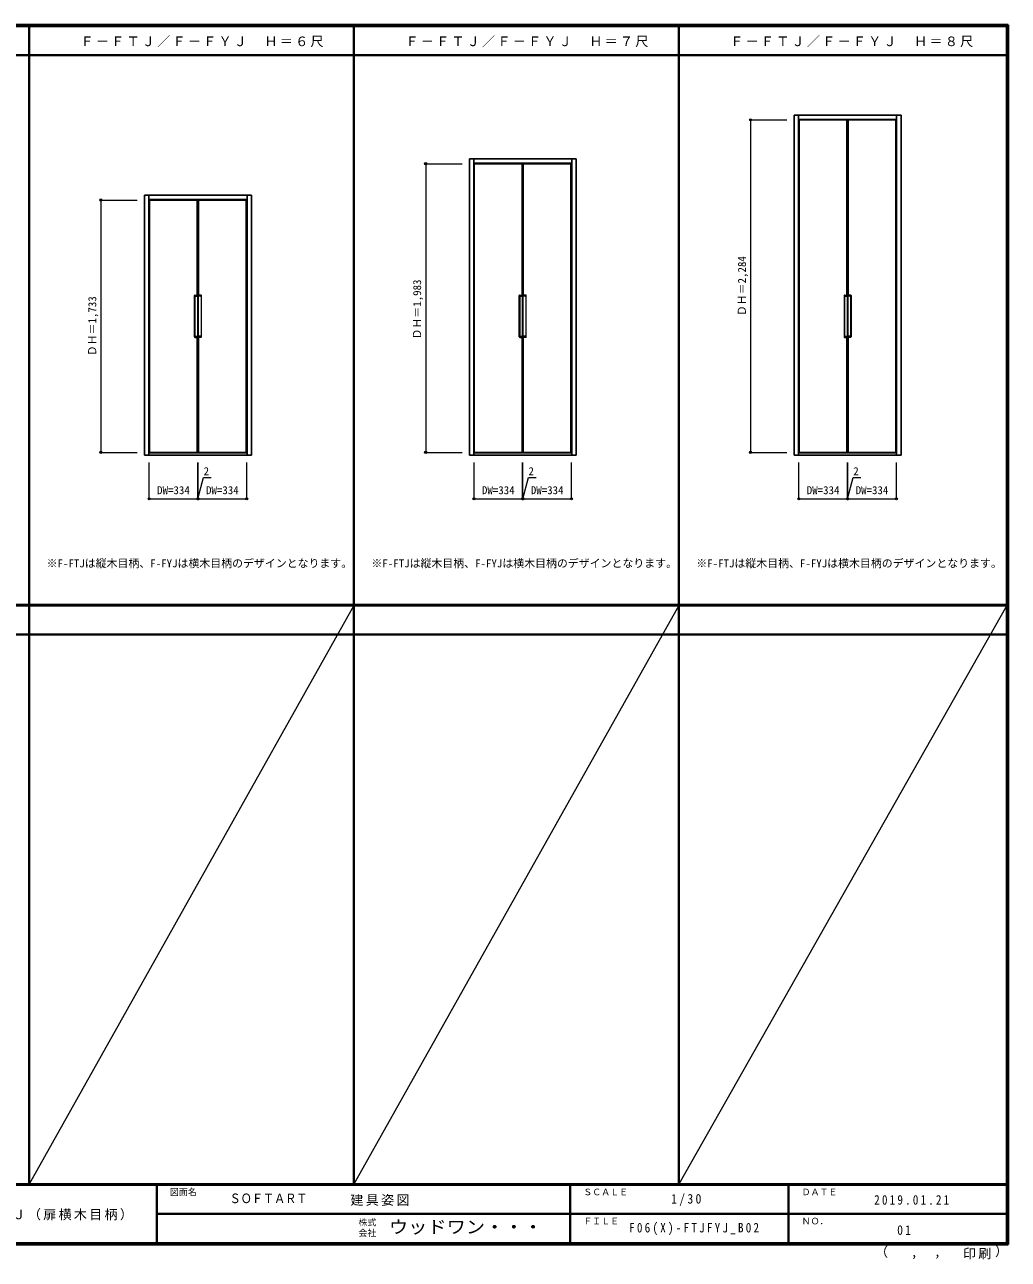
# Model space of a CAD drawing. Units: millimetres, scale not verified. Extents: x -6000 to 5700, y -4307 to 4175.
# Drawn here: x -1057 to 5700, y -4307 to 4175 of the extents above; entities that cross this region are included whole.
import ezdxf
from ezdxf.enums import TextEntityAlignment as Align

# ---------------------------------------------------------------- set-up
doc = ezdxf.new("R2010")
doc.units = ezdxf.units.MM
doc.header["$LTSCALE"] = 30
doc.header["$PDMODE"] = 32
doc.header["$PDSIZE"] = 15
for name, color, linetype, lineweight in [('0-2_扉', 3, 'Continuous', 25), ('0-3_仕上げ', 7, 'Continuous', 18), ('0-4_枠', 3, 'Continuous', 25), ('0-B_寸法', 7, 'Continuous', 9), ('F-1_枠', 6, 'Continuous', 40), ('F-A_文字', 7, 'Continuous', 18)]:
    doc.layers.add(name, color=color, linetype=linetype, lineweight=lineweight)
doc.layers.add('0-A_文字', color=7, linetype='Continuous')
doc.styles.add('HG明朝B', font='')
doc.styles.add('ＭＳ ゴシック', font='')
doc.styles.get('HG明朝B').set_extended_font_data('HG明朝B')
doc.styles.get('ＭＳ ゴシック').set_extended_font_data('MS Gothic')

msp = doc.modelspace()

# ---------------------------------------------------------------- linework, layer by layer
at = {"layer": '0-2_扉'}
for p, q in [((4595, 3521), (4595, 1237)), ((4597, 3521), (4597, 1237)), ((4597, 3521), (4931, 3521)), ((4931, 1237), (4931, 3521)), ((2029.4, 3220), (2029.4, 1237)), ((2363.4, 3220), (2029.4, 3220)), ((2363.4, 3220), (2363.4, 1237)), ((2365.4, 3220), (2365.4, 1237)), ((2365.4, 3220), (2699.4, 3220)), ((2699.4, 1237), (2699.4, 3220)), ((131.8, 2970), (131.8, 1237)), ((133.8, 2970), (133.8, 1237)), ((133.8, 2970), (467.8, 2970)), ((467.8, 1237), (467.8, 2970)), ((131.8, 1237), (-202.2, 1237)), ((133.8, 1237), (467.8, 1237)), ((2363.4, 1237), (2029.4, 1237)), ((2365.4, 1237), (2699.4, 1237)), ((4595, 1237), (4261, 1237)), ((4597, 1237), (4931, 1237))]:
    msp.add_line(p, q, dxfattribs=at)
for points in [[(4595, 3521), (4261, 3521), (4261, 1237)], [(131.8, 2970), (-202.2, 2970), (-202.2, 1237)]]:
    msp.add_lwpolyline(points, dxfattribs=at)
at = {"layer": '0-3_仕上げ'}
for p, q in [((4265, 1237), (4265, 3521)), ((4591, 2317), (4591, 3521)), ((4595, 1237), (4595, 3521)), ((4597, 1237), (4597, 3521)), ((4601, 2317), (4601, 3521)), ((4927, 1237), (4927, 3521)), ((2029.4, 3220), (2363.4, 3220)), ((2029.4, 1237), (2029.4, 3220)), ((2033.4, 1237), (2033.4, 3220)), ((2359.4, 2317), (2359.4, 3220)), ((2363.4, 1237), (2363.4, 3220)), ((2699.4, 3220), (2365.4, 3220)), ((2365.4, 1237), (2365.4, 3220)), ((2369.4, 2317), (2369.4, 3220)), ((2695.4, 1237), (2695.4, 3220)), ((2699.4, 1237), (2699.4, 3220)), ((-202.2, 2970), (131.8, 2970)), ((-202.2, 1237), (-202.2, 2970)), ((-198.2, 1237), (-198.2, 2970)), ((127.8, 2317), (127.8, 2970)), ((131.8, 1237), (131.8, 2970)), ((467.8, 2970), (133.8, 2970)), ((133.8, 1237), (133.8, 2970)), ((137.8, 2317), (137.8, 2970)), ((463.8, 1237), (463.8, 2970)), ((467.8, 1237), (467.8, 2970)), ((108.8, 2030), (108.8, 2314)), ((111.8, 2317), (131.8, 2317)), ((111.8, 2306), (111.8, 2038)), ((114.8, 2309), (128.8, 2309)), ((128.5, 2317), (128.5, 2312)), ((131.8, 2312), (131.8, 2313.5)), ((131.8, 2312), (131.8, 2313.5)), ((153.8, 2317), (133.8, 2317)), ((133.8, 2312), (133.8, 2313.5)), ((133.8, 2312), (133.8, 2313.5)), ((150.8, 2309), (136.8, 2309)), ((137.1, 2317), (137.1, 2312)), ((153.8, 2306), (153.8, 2038)), ((156.8, 2030), (156.8, 2314)), ((2340.4, 2030), (2340.4, 2314)), ((2343.4, 2317), (2363.4, 2317)), ((2343.4, 2306), (2343.4, 2038)), ((2346.4, 2309), (2360.4, 2309)), ((2360.1, 2317), (2360.1, 2312)), ((2363.4, 2312), (2363.4, 2313.5)), ((2363.4, 2312), (2363.4, 2313.5)), ((2385.4, 2317), (2365.4, 2317)), ((2365.4, 2312), (2365.4, 2313.5)), ((2365.4, 2312), (2365.4, 2313.5)), ((2382.4, 2309), (2368.4, 2309)), ((2368.7, 2317), (2368.7, 2312)), ((2385.4, 2306), (2385.4, 2038)), ((2388.4, 2030), (2388.4, 2314)), ((4572, 2314), (4572, 2030)), ((4575, 2317), (4595, 2317)), ((4575, 2306), (4575, 2038)), ((4578, 2309), (4592, 2309)), ((4591.7, 2317), (4591.7, 2312)), ((4595, 2312), (4595, 2313.5)), ((4595, 2312), (4595, 2313.5)), ((4617, 2317), (4597, 2317)), ((4597, 2312), (4597, 2313.5)), ((4597, 2312), (4597, 2313.5)), ((4614, 2309), (4600, 2309)), ((4600.3, 2317), (4600.3, 2312)), ((4617, 2306), (4617, 2038)), ((4620, 2314), (4620, 2030)), ((111.8, 2027), (131.8, 2027)), ((114.8, 2035), (128.8, 2035)), ((127.8, 1237), (127.8, 2027)), ((128.5, 2027), (128.5, 2032)), ((131.8, 2032), (131.8, 2030.5)), ((131.8, 2032), (131.8, 2030.5)), ((131.8, 2032), (131.8, 2030.5)), ((133.8, 2032), (133.8, 2030.5)), ((133.8, 2032), (133.8, 2030.5)), ((133.8, 2032), (133.8, 2030.5)), ((153.8, 2027), (133.8, 2027)), ((150.8, 2035), (136.8, 2035)), ((137.1, 2027), (137.1, 2032)), ((137.8, 1237), (137.8, 2027)), ((2343.4, 2027), (2363.4, 2027)), ((2346.4, 2035), (2360.4, 2035)), ((2359.4, 1237), (2359.4, 2027)), ((2360.1, 2027), (2360.1, 2032)), ((2363.4, 2032), (2363.4, 2030.5)), ((2363.4, 2032), (2363.4, 2030.5)), ((2363.4, 2032), (2363.4, 2030.5)), ((2365.4, 2032), (2365.4, 2030.5)), ((2365.4, 2032), (2365.4, 2030.5)), ((2365.4, 2032), (2365.4, 2030.5)), ((2385.4, 2027), (2365.4, 2027)), ((2382.4, 2035), (2368.4, 2035)), ((2368.7, 2027), (2368.7, 2032)), ((2369.4, 1237), (2369.4, 2027)), ((4575, 2027), (4595, 2027)), ((4578, 2035), (4592, 2035)), ((4591, 1237), (4591, 2027)), ((4591.7, 2027), (4591.7, 2032)), ((4595, 2032), (4595, 2030.5)), ((4595, 2032), (4595, 2030.5)), ((4595, 2032), (4595, 2030.5)), ((4597, 2032), (4597, 2030.5)), ((4597, 2032), (4597, 2030.5)), ((4597, 2032), (4597, 2030.5)), ((4617, 2027), (4597, 2027)), ((4614, 2035), (4600, 2035)), ((4600.3, 2027), (4600.3, 2032)), ((4601, 1237), (4601, 2027)), ((-202.2, 1237), (131.8, 1237)), ((467.8, 1237), (133.8, 1237)), ((2029.4, 1237), (2363.4, 1237)), ((2699.4, 1237), (2365.4, 1237)), ((4261, 1237), (4595, 1237)), ((4931, 1237), (4597, 1237))]:
    msp.add_line(p, q, dxfattribs=at)
for points in [[(4261, 1237), (4261, 3521), (4595, 3521)], [(4931, 1237), (4931, 3521), (4597, 3521)]]:
    msp.add_lwpolyline(points, dxfattribs=at)
for centre, start, end in [((111.8, 2314), 90, 180), ((114.8, 2306), 90, 180), ((128.8, 2312), 270, 0), ((136.8, 2312), 180, 270), ((150.8, 2306), 0, 90), ((153.8, 2314), 0, 90), ((2343.4, 2314), 90, 180), ((2346.4, 2306), 90, 180), ((2360.4, 2312), 270, 0), ((2368.4, 2312), 180, 270), ((2382.4, 2306), 0, 90), ((2385.4, 2314), 0, 90), ((4575, 2314), 90, 180), ((4578, 2306), 90, 180), ((4592, 2312), 270, 0), ((4600, 2312), 180, 270), ((4614, 2306), 0, 90), ((4617, 2314), 0, 90), ((114.8, 2038), 180, 270), ((150.8, 2038), 270, 0), ((2346.4, 2038), 180, 270), ((2382.4, 2038), 270, 0), ((4578, 2038), 180, 270), ((4614, 2038), 270, 0), ((111.8, 2030), 180, 270), ((128.8, 2032), 0, 90), ((136.8, 2032), 90, 180), ((153.8, 2030), 270, 0), ((2343.4, 2030), 180, 270), ((2360.4, 2032), 0, 90), ((2368.4, 2032), 90, 180), ((2385.4, 2030), 270, 0), ((4575, 2030), 180, 270), ((4592, 2032), 0, 90), ((4600, 2032), 90, 180), ((4617, 2030), 270, 0)]:
    msp.add_arc(centre, 3, start, end, dxfattribs=at)
at = {"layer": '0-4_枠'}
for p, q in [((4229, 1218), (4229, 3554)), ((4229, 3554), (4963, 3554)), ((4259, 1218), (4259, 3554)), ((4259, 3524), (4933, 3524)), ((4933, 1218), (4933, 3554)), ((4963, 1218), (4963, 3554)), ((1997.4, 1218), (1997.4, 3253)), ((1997.4, 3253), (2731.4, 3253)), ((2027.4, 1218), (2027.4, 3253)), ((2701.4, 1218), (2701.4, 3253)), ((2731.4, 1218), (2731.4, 3253)), ((2027.4, 3223), (2701.4, 3223)), ((-234.2, 1218), (-234.2, 3003)), ((-234.2, 3003), (499.8, 3003)), ((-204.2, 1218), (-204.2, 3003)), ((-204.2, 2973), (469.8, 2973)), ((469.8, 1218), (469.8, 3003)), ((499.8, 1218), (499.8, 3003)), ((-234.2, 1218), (499.8, 1218)), ((-204.2, 1233), (469.8, 1233)), ((1997.4, 1218), (2731.4, 1218)), ((2027.4, 1233), (2701.4, 1233)), ((4229, 1218), (4963, 1218)), ((4259, 1233), (4933, 1233))]:
    msp.add_line(p, q, dxfattribs=at)
at = {"layer": '0-B_寸法', "color": 4}
for p, q in [((3929, 3521), (3929, 1237)), ((3929, 3521), (4179, 3521)), ((1697.4, 3220), (1697.4, 1237)), ((1697.4, 3220), (1947.4, 3220)), ((-534.2, 2970), (-534.2, 1237)), ((-534.2, 2970), (-284.2, 2970)), ((-534.2, 1237), (-284.2, 1237)), ((1697.4, 1237), (1947.4, 1237)), ((3929, 1237), (4179, 1237)), ((-202.2, 918), (-202.2, 1168)), ((131.8, 918), (131.8, 1168)), ((2029.4, 918), (2029.4, 1168)), ((2363.4, 918), (2363.4, 1168)), ((4261, 918), (4261, 1168)), ((4595, 918), (4595, 1168)), ((-202.2, 918), (131.8, 918)), ((2029.4, 918), (2363.4, 918)), ((4261, 918), (4595, 918))]:
    msp.add_line(p, q, dxfattribs=at)
for points in [[(131.8, 918), (133.8, 918), (133.8, 1168)], [(133.8, 918), (467.8, 918), (467.8, 1168)], [(2363.4, 918), (2365.4, 918), (2365.4, 1168)], [(2365.4, 918), (2699.4, 918), (2699.4, 1168)], [(4595, 918), (4597, 918), (4597, 1168)], [(4597, 918), (4931, 918), (4931, 1168)], [(132.8, 918), (171.77, 1063.45), (223.71, 1063.45)], [(2364.4, 918), (2403.37, 1063.45), (2455.31, 1063.45)], [(4596, 918), (4634.97, 1063.45), (4686.91, 1063.45)]]:
    msp.add_lwpolyline(points, dxfattribs=at)
at = {"layer": '0-B_寸法'}
for p in [(3929, 3521), (1697.4, 3220), (-534.2, 2970), (-534.2, 1237), (1697.4, 1237), (3929, 1237), (-202.2, 918), (131.8, 918), (133.8, 918), (467.8, 918), (2029.4, 918), (2363.4, 918), (2365.4, 918), (2699.4, 918), (4261, 918), (4595, 918), (4597, 918), (4931, 918)]:
    msp.add_point(p, dxfattribs=at)
at = {"layer": 'F-1_枠'}
for p, q in [((-6000, 4175), (5700, 4175)), ((-6000, 4170), (5700, 4170)), ((-6000, 4165), (5700, 4165)), ((-1026.8, 4165), (-1026.8, -3790)), ((1204.8, 4165), (1204.8, -3790)), ((3436.4, 4165), (3436.4, -3790)), ((5690, 4175), (5690, -4205)), ((5695, 4175), (5695, -4205)), ((5700, 4175), (5700, -4205)), ((-6000, 3965), (5700, 3965)), ((-5990, 190.5), (5690, 190.5)), ((-5990, 187.5), (5690, 187.5)), ((-5990, 184.5), (5690, 184.5)), ((-5990, -15.5), (5690, -15.5)), ((5700, -3790), (-6000, -3790)), ((5700, -3795), (-6000, -3795)), ((-150, -3795), (-150, -4195)), ((2690, -3795), (2690, -4195)), ((4190, -3795), (4190, -4195)), ((-150, -3995), (5690, -3995.01)), ((5700, -4195), (-6000, -4195)), ((5700, -4200), (-6000, -4200)), ((5700, -4205), (-6000, -4205))]:
    msp.add_line(p, q, dxfattribs=at)
at = {"layer": 'F-A_文字'}
for p, q in [((1204.8, 184.5), (-1026.8, -3790)), ((3436.4, 184.5), (1204.8, -3790)), ((5690, 184.5), (3436.4, -3790))]:
    msp.add_line(p, q, dxfattribs=at)

# ---------------------------------------------------------------- texts
at = {"layer": '0-A_文字', "style": 'ＭＳ ゴシック'}
for p in [(-906.8, 430.5), (1324.8, 430.5), (3556.4, 430.5)]:
    msp.add_text('※F-FTJは縦木目柄、F-FYJは横木目柄のデザインとなります。', height=54.99, dxfattribs=at).set_placement(p, align=Align.BOTTOM_LEFT)
at = {"layer": '0-A_文字', "char_height": 65.98, "attachment_point": 7, "style": 'ＭＳ ゴシック'}
for s, insert in [('\\T1.17;Ｆ－ＦＴＪ／Ｆ－ＦＹＪ\u3000Ｈ＝６尺', (-673.45, 4020)), ('\\T1.17;Ｆ－ＦＴＪ／Ｆ－ＦＹＪ\u3000Ｈ＝７尺', (1558.15, 4020)), ('\\T1.17;Ｆ－ＦＴＪ／Ｆ－ＦＹＪ\u3000Ｈ＝８尺', (3789.75, 4020))]:
    msp.add_mtext(s, dxfattribs=dict(at, insert=insert))
at = {"layer": '0-B_寸法', "style": 'ＭＳ ゴシック'}
for s, p in [('ＤＨ＝2,284', (3914, 2172.75)), ('ＤＨ＝1,983', (1682.4, 2012.25)), ('ＤＨ＝1,733', (-549.2, 1897.25))]:
    msp.add_text(s, height=54.99, rotation=90, dxfattribs=at).set_placement(p, align=Align.BOTTOM_LEFT)
for s, p in [('2', (171.77, 1063.45)), ('2', (2403.37, 1063.45)), ('2', (4634.97, 1063.45)), ('DW=334', (-147.7, 933)), ('DW=334', (188.3, 933)), ('DW=334', (2083.9, 933)), ('DW=334', (2419.9, 933)), ('DW=334', (4315.5, 933)), ('DW=334', (4651.5, 933))]:
    msp.add_text(s, height=54.99, dxfattribs=at).set_placement(p, align=Align.BOTTOM_LEFT)
at = {"layer": 'F-A_文字', "style": 'ＭＳ ゴシック'}
for s, height, p in [('図面名', 43.99, (-60, -3880)), ('ＳＣＡＬＥ', 43.99, (2780, -3880)), ('ＤＡＴＥ', 43.99, (4280, -3880)), ('株式', 43.99, (1235, -4089)), ('ＦＩＬＥ', 43.99, (2780, -4080)), ('ＮＯ．', 43.99, (4280, -4080)), ('会社', 43.99, (1235, -4161)), ('（', 65.98, (4784.03, -4308.31)), ('）', 65.98, (5608.4, -4304.13)), (',', 65.98, (5031.28, -4308.31)), (',', 65.98, (5190.2, -4305.53))]:
    msp.add_text(s, height=height, dxfattribs=at).set_placement(p, align=Align.BOTTOM_LEFT)
at = {"layer": 'F-A_文字'}
for s, height, style, width, p in [('ＳＯＦＴＡＲＴ', 65.98, 'HG明朝B', 0.85, (350, -3940.79)), ('ウッドワン・・・', 87.98, 'ＭＳ ゴシック', 1.1, (1445, -4155))]:
    msp.add_text(s, height=height, dxfattribs=dict(at, style=style, width=width)).set_placement(p, align=Align.BOTTOM_LEFT)
at = {"layer": 'F-A_文字', "char_height": 65.98, "attachment_point": 7, "style": 'ＭＳ ゴシック'}
for s, insert in [('\\T1.17;建具姿図', (1180.42, -3940)), ('\\T1.38;\\W0.9;1/30', (3383.75, -3940)), ('\\T1.39;\\W0.85;2019.01.21', (4778.75, -3932.5)), ('\\T1.17;ソフトアート\u3000収納両開き戸\u3000スマートタイプ\u3000Ｆ－ＦＴＪ（扉縦木目柄）／Ｆ－ＦＹＪ（扉横木目柄）', (-5247.55, -4040)), ('\\T1.4;\\W0.85;F06(X)-FTJFYJ_B02', (3095, -4140)), ('\\T1.36;\\W0.9;01', (4936.25, -4140)), ('\\T1.17;印刷', (5388.15, -4306.92))]:
    msp.add_mtext(s, dxfattribs=dict(at, insert=insert))

doc.saveas('drawing.dxf')
